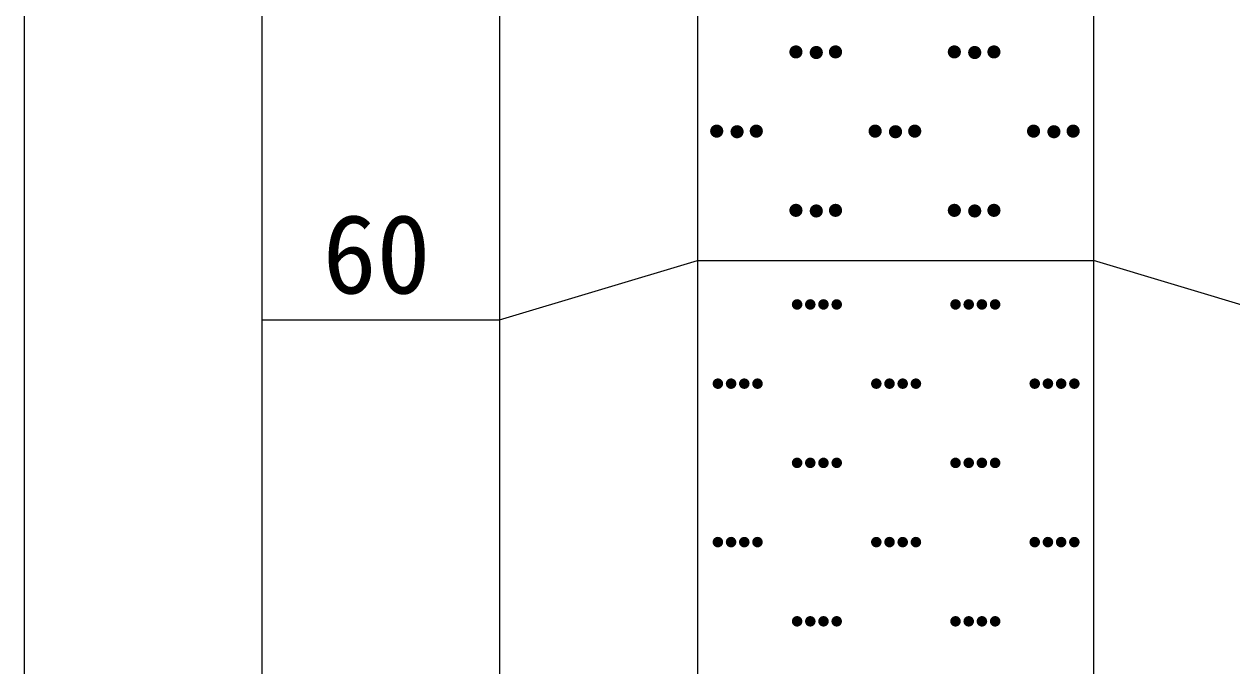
# Model space of a CAD drawing. Header units: inches. Extents: x -27 to 109, y -598 to 26.
# Drawn here: x 14.68 to 20.78, y -288.5 to -285.26 of the extents above; entities that cross this region are included whole.
import ezdxf

# ---------------------------------------------------------------- set-up
doc = ezdxf.new("R2010")
doc.units = ezdxf.units.IN
doc.header["$MEASUREMENT"] = 0
doc.layers.get('0').update_dxf_attribs({"lineweight": 0})
doc.styles.add('宋体', font='')
doc.styles.get('宋体').set_extended_font_data('宋体')

# ---------------------------------------------------------------- blocks, each defined once
blk = doc.blocks.new('lr_block_49')
at = {"true_color": 0x000000}
for points in [[(18.611, -285.4094), (18.6122, -285.4007), (18.611, -285.392), (18.6078, -285.384), (18.6025, -285.3771), (18.5955, -285.3718), (18.5875, -285.3686), (18.5789, -285.3673), (18.5702, -285.3686), (18.5622, -285.3718), (18.5553, -285.3771), (18.5499, -285.384), (18.5467, -285.392), (18.5455, -285.4007), (18.5467, -285.4094), (18.5499, -285.4173), (18.5553, -285.4243), (18.5622, -285.4296), (18.5702, -285.4328), (18.5789, -285.434), (18.5875, -285.4328), (18.5955, -285.4296), (18.6025, -285.4243), (18.6078, -285.4173)], [(18.7138, -285.4124), (18.715, -285.4038), (18.7138, -285.3951), (18.7106, -285.3871), (18.7053, -285.3802), (18.6983, -285.3748), (18.6903, -285.3716), (18.6817, -285.3704), (18.673, -285.3716), (18.665, -285.3748), (18.6581, -285.3802), (18.6527, -285.3871), (18.6495, -285.3951), (18.6483, -285.4038), (18.6495, -285.4124), (18.6527, -285.4204), (18.6581, -285.4273), (18.665, -285.4327), (18.673, -285.4359), (18.6817, -285.4371), (18.6903, -285.4359), (18.6983, -285.4327), (18.7053, -285.4273), (18.7106, -285.4204)], [(18.8109, -285.4094), (18.8121, -285.4007), (18.8109, -285.392), (18.8077, -285.384), (18.8023, -285.3771), (18.7954, -285.3718), (18.7874, -285.3686), (18.7787, -285.3673), (18.7701, -285.3686), (18.7621, -285.3718), (18.7551, -285.3771), (18.7498, -285.384), (18.7466, -285.392), (18.7454, -285.4007), (18.7466, -285.4094), (18.7498, -285.4173), (18.7551, -285.4243), (18.7621, -285.4296), (18.7701, -285.4328), (18.7787, -285.434), (18.7874, -285.4328), (18.7954, -285.4296), (18.8023, -285.4243), (18.8077, -285.4173)], [(19.411, -285.4094), (19.4122, -285.4007), (19.411, -285.392), (19.4078, -285.384), (19.4025, -285.3771), (19.3955, -285.3718), (19.3875, -285.3686), (19.3789, -285.3673), (19.3702, -285.3686), (19.3622, -285.3718), (19.3553, -285.3771), (19.3499, -285.384), (19.3467, -285.392), (19.3455, -285.4007), (19.3467, -285.4094), (19.3499, -285.4173), (19.3553, -285.4243), (19.3622, -285.4296), (19.3702, -285.4328), (19.3789, -285.434), (19.3875, -285.4328), (19.3955, -285.4296), (19.4025, -285.4243), (19.4078, -285.4173)], [(19.5138, -285.4124), (19.515, -285.4038), (19.5138, -285.3951), (19.5106, -285.3871), (19.5053, -285.3802), (19.4983, -285.3748), (19.4903, -285.3716), (19.4817, -285.3704), (19.473, -285.3716), (19.465, -285.3748), (19.4581, -285.3802), (19.4527, -285.3871), (19.4495, -285.3951), (19.4483, -285.4038), (19.4495, -285.4124), (19.4527, -285.4204), (19.4581, -285.4273), (19.465, -285.4327), (19.473, -285.4359), (19.4817, -285.4371), (19.4903, -285.4359), (19.4983, -285.4327), (19.5053, -285.4273), (19.5106, -285.4204)], [(19.6109, -285.4094), (19.6121, -285.4007), (19.6109, -285.392), (19.6077, -285.384), (19.6023, -285.3771), (19.5954, -285.3718), (19.5874, -285.3686), (19.5787, -285.3673), (19.5701, -285.3686), (19.5621, -285.3718), (19.5551, -285.3771), (19.5498, -285.384), (19.5466, -285.392), (19.5454, -285.4007), (19.5466, -285.4094), (19.5498, -285.4173), (19.5551, -285.4243), (19.5621, -285.4296), (19.5701, -285.4328), (19.5787, -285.434), (19.5874, -285.4328), (19.5954, -285.4296), (19.6023, -285.4243), (19.6077, -285.4173)], [(18.211, -285.8093), (18.2122, -285.8007), (18.211, -285.792), (18.2078, -285.784), (18.2025, -285.7771), (18.1955, -285.7717), (18.1875, -285.7686), (18.1789, -285.7674), (18.1702, -285.7686), (18.1622, -285.7717), (18.1553, -285.7771), (18.1499, -285.784), (18.1467, -285.792), (18.1455, -285.8007), (18.1467, -285.8093), (18.1499, -285.8173), (18.1553, -285.8243), (18.1622, -285.8296), (18.1702, -285.8328), (18.1789, -285.834), (18.1875, -285.8328), (18.1955, -285.8296), (18.2025, -285.8243), (18.2078, -285.8173)], [(18.3138, -285.8124), (18.315, -285.8037), (18.3138, -285.7951), (18.3106, -285.7871), (18.3053, -285.7801), (18.2983, -285.7748), (18.2903, -285.7716), (18.2817, -285.7704), (18.273, -285.7716), (18.265, -285.7748), (18.2581, -285.7801), (18.2527, -285.7871), (18.2495, -285.7951), (18.2483, -285.8037), (18.2495, -285.8124), (18.2527, -285.8204), (18.2581, -285.8274), (18.265, -285.8327), (18.273, -285.8359), (18.2817, -285.8371), (18.2903, -285.8359), (18.2983, -285.8327), (18.3053, -285.8274), (18.3106, -285.8204)], [(18.4109, -285.8093), (18.4121, -285.8007), (18.4109, -285.792), (18.4077, -285.784), (18.4023, -285.7771), (18.3954, -285.7717), (18.3874, -285.7686), (18.3787, -285.7674), (18.3701, -285.7686), (18.3621, -285.7717), (18.3551, -285.7771), (18.3498, -285.784), (18.3466, -285.792), (18.3454, -285.8007), (18.3466, -285.8093), (18.3498, -285.8173), (18.3551, -285.8243), (18.3621, -285.8296), (18.3701, -285.8328), (18.3787, -285.834), (18.3874, -285.8328), (18.3954, -285.8296), (18.4023, -285.8243), (18.4077, -285.8173)], [(19.011, -285.8093), (19.0122, -285.8007), (19.011, -285.792), (19.0078, -285.784), (19.0025, -285.7771), (18.9955, -285.7717), (18.9875, -285.7686), (18.9789, -285.7674), (18.9702, -285.7686), (18.9622, -285.7717), (18.9553, -285.7771), (18.9499, -285.784), (18.9467, -285.792), (18.9455, -285.8007), (18.9467, -285.8093), (18.9499, -285.8173), (18.9553, -285.8243), (18.9622, -285.8296), (18.9702, -285.8328), (18.9789, -285.834), (18.9875, -285.8328), (18.9955, -285.8296), (19.0025, -285.8243), (19.0078, -285.8173)], [(19.1138, -285.8124), (19.115, -285.8037), (19.1138, -285.7951), (19.1106, -285.7871), (19.1053, -285.7801), (19.0983, -285.7748), (19.0903, -285.7716), (19.0817, -285.7704), (19.073, -285.7716), (19.065, -285.7748), (19.0581, -285.7801), (19.0527, -285.7871), (19.0495, -285.7951), (19.0483, -285.8037), (19.0495, -285.8124), (19.0527, -285.8204), (19.0581, -285.8274), (19.065, -285.8327), (19.073, -285.8359), (19.0817, -285.8371), (19.0903, -285.8359), (19.0983, -285.8327), (19.1053, -285.8274), (19.1106, -285.8204)], [(19.2109, -285.8093), (19.2121, -285.8007), (19.2109, -285.792), (19.2077, -285.784), (19.2023, -285.7771), (19.1954, -285.7717), (19.1874, -285.7686), (19.1787, -285.7674), (19.1701, -285.7686), (19.1621, -285.7717), (19.1551, -285.7771), (19.1498, -285.784), (19.1466, -285.792), (19.1454, -285.8007), (19.1466, -285.8093), (19.1498, -285.8173), (19.1551, -285.8243), (19.1621, -285.8296), (19.1701, -285.8328), (19.1787, -285.834), (19.1874, -285.8328), (19.1954, -285.8296), (19.2023, -285.8243), (19.2077, -285.8173)], [(19.811, -285.8093), (19.8122, -285.8007), (19.811, -285.792), (19.8078, -285.784), (19.8025, -285.7771), (19.7955, -285.7717), (19.7875, -285.7686), (19.7789, -285.7674), (19.7702, -285.7686), (19.7622, -285.7717), (19.7553, -285.7771), (19.7499, -285.784), (19.7467, -285.792), (19.7455, -285.8007), (19.7467, -285.8093), (19.7499, -285.8173), (19.7553, -285.8243), (19.7622, -285.8296), (19.7702, -285.8328), (19.7789, -285.834), (19.7875, -285.8328), (19.7955, -285.8296), (19.8025, -285.8243), (19.8078, -285.8173)], [(19.9138, -285.8124), (19.915, -285.8037), (19.9138, -285.7951), (19.9106, -285.7871), (19.9053, -285.7801), (19.8983, -285.7748), (19.8903, -285.7716), (19.8817, -285.7704), (19.873, -285.7716), (19.865, -285.7748), (19.8581, -285.7801), (19.8527, -285.7871), (19.8495, -285.7951), (19.8483, -285.8037), (19.8495, -285.8124), (19.8527, -285.8204), (19.8581, -285.8274), (19.865, -285.8327), (19.873, -285.8359), (19.8817, -285.8371), (19.8903, -285.8359), (19.8983, -285.8327), (19.9053, -285.8274), (19.9106, -285.8204)], [(20.0109, -285.8093), (20.0121, -285.8007), (20.0109, -285.792), (20.0077, -285.784), (20.0023, -285.7771), (19.9954, -285.7717), (19.9874, -285.7686), (19.9787, -285.7674), (19.9701, -285.7686), (19.9621, -285.7717), (19.9551, -285.7771), (19.9498, -285.784), (19.9466, -285.792), (19.9454, -285.8007), (19.9466, -285.8093), (19.9498, -285.8173), (19.9551, -285.8243), (19.9621, -285.8296), (19.9701, -285.8328), (19.9787, -285.834), (19.9874, -285.8328), (19.9954, -285.8296), (20.0023, -285.8243), (20.0077, -285.8173)], [(18.611, -286.2093), (18.6122, -286.2007), (18.611, -286.192), (18.6078, -286.184), (18.6025, -286.1771), (18.5955, -286.1717), (18.5875, -286.1685), (18.5789, -286.1673), (18.5702, -286.1685), (18.5622, -286.1717), (18.5553, -286.1771), (18.5499, -286.184), (18.5467, -286.192), (18.5455, -286.2007), (18.5467, -286.2093), (18.5499, -286.2174), (18.5553, -286.2243), (18.5622, -286.2296), (18.5702, -286.2328), (18.5789, -286.234), (18.5875, -286.2328), (18.5955, -286.2296), (18.6025, -286.2243), (18.6078, -286.2174)], [(18.7138, -286.2124), (18.715, -286.2038), (18.7138, -286.1951), (18.7106, -286.1871), (18.7053, -286.1802), (18.6983, -286.1748), (18.6903, -286.1716), (18.6817, -286.1704), (18.673, -286.1716), (18.665, -286.1748), (18.6581, -286.1802), (18.6527, -286.1871), (18.6495, -286.1951), (18.6483, -286.2038), (18.6495, -286.2124), (18.6527, -286.2204), (18.6581, -286.2274), (18.665, -286.2327), (18.673, -286.2359), (18.6817, -286.2371), (18.6903, -286.2359), (18.6983, -286.2327), (18.7053, -286.2274), (18.7106, -286.2204)], [(18.8109, -286.2093), (18.8121, -286.2007), (18.8109, -286.192), (18.8077, -286.184), (18.8023, -286.1771), (18.7954, -286.1717), (18.7874, -286.1685), (18.7787, -286.1673), (18.7701, -286.1685), (18.7621, -286.1717), (18.7551, -286.1771), (18.7498, -286.184), (18.7466, -286.192), (18.7454, -286.2007), (18.7466, -286.2093), (18.7498, -286.2174), (18.7551, -286.2243), (18.7621, -286.2296), (18.7701, -286.2328), (18.7787, -286.234), (18.7874, -286.2328), (18.7954, -286.2296), (18.8023, -286.2243), (18.8077, -286.2174)], [(19.411, -286.2093), (19.4122, -286.2007), (19.411, -286.192), (19.4078, -286.184), (19.4025, -286.1771), (19.3955, -286.1717), (19.3875, -286.1685), (19.3789, -286.1673), (19.3702, -286.1685), (19.3622, -286.1717), (19.3553, -286.1771), (19.3499, -286.184), (19.3467, -286.192), (19.3455, -286.2007), (19.3467, -286.2093), (19.3499, -286.2174), (19.3553, -286.2243), (19.3622, -286.2296), (19.3702, -286.2328), (19.3789, -286.234), (19.3875, -286.2328), (19.3955, -286.2296), (19.4025, -286.2243), (19.4078, -286.2174)], [(19.5138, -286.2124), (19.515, -286.2038), (19.5138, -286.1951), (19.5106, -286.1871), (19.5053, -286.1802), (19.4983, -286.1748), (19.4903, -286.1716), (19.4817, -286.1704), (19.473, -286.1716), (19.465, -286.1748), (19.4581, -286.1802), (19.4527, -286.1871), (19.4495, -286.1951), (19.4483, -286.2038), (19.4495, -286.2124), (19.4527, -286.2204), (19.4581, -286.2274), (19.465, -286.2327), (19.473, -286.2359), (19.4817, -286.2371), (19.4903, -286.2359), (19.4983, -286.2327), (19.5053, -286.2274), (19.5106, -286.2204)], [(19.6109, -286.2093), (19.6121, -286.2007), (19.6109, -286.192), (19.6077, -286.184), (19.6023, -286.1771), (19.5954, -286.1717), (19.5874, -286.1685), (19.5787, -286.1673), (19.5701, -286.1685), (19.5621, -286.1717), (19.5551, -286.1771), (19.5498, -286.184), (19.5466, -286.192), (19.5454, -286.2007), (19.5466, -286.2093), (19.5498, -286.2174), (19.5551, -286.2243), (19.5621, -286.2296), (19.5701, -286.2328), (19.5787, -286.234), (19.5874, -286.2328), (19.5954, -286.2296), (19.6023, -286.2243), (19.6077, -286.2174)]]:
    blk.add_hatch(color=18, dxfattribs=at).paths.add_polyline_path(points, flags=17)
blk = doc.blocks.new('lr_block_50')
at = {"true_color": 0x000000}
for points in [[(18.6105, -286.6826), (18.6114, -286.6757), (18.6105, -286.6687), (18.6078, -286.6623), (18.6035, -286.6569), (18.5981, -286.6526), (18.5917, -286.6499), (18.5847, -286.649), (18.5778, -286.6499), (18.5714, -286.6526), (18.5659, -286.6569), (18.5617, -286.6623), (18.559, -286.6687), (18.5581, -286.6757), (18.559, -286.6826), (18.5617, -286.689), (18.5659, -286.6945), (18.5714, -286.6988), (18.5778, -286.7014), (18.5847, -286.7024), (18.5917, -286.7014), (18.5981, -286.6988), (18.6035, -286.6945), (18.6078, -286.689)], [(18.6771, -286.6826), (18.6781, -286.6757), (18.6771, -286.6687), (18.6745, -286.6623), (18.6702, -286.6569), (18.6647, -286.6526), (18.6583, -286.6499), (18.6514, -286.649), (18.6445, -286.6499), (18.6381, -286.6526), (18.6326, -286.6569), (18.6283, -286.6623), (18.6257, -286.6687), (18.6247, -286.6757), (18.6257, -286.6826), (18.6283, -286.689), (18.6326, -286.6945), (18.6381, -286.6988), (18.6445, -286.7014), (18.6514, -286.7024), (18.6583, -286.7014), (18.6647, -286.6988), (18.6702, -286.6945), (18.6745, -286.689)], [(18.7438, -286.6826), (18.7447, -286.6757), (18.7438, -286.6687), (18.7411, -286.6623), (18.7369, -286.6569), (18.7314, -286.6526), (18.725, -286.6499), (18.7181, -286.649), (18.7111, -286.6499), (18.7047, -286.6526), (18.6993, -286.6569), (18.695, -286.6623), (18.6923, -286.6687), (18.6914, -286.6757), (18.6923, -286.6826), (18.695, -286.689), (18.6993, -286.6945), (18.7047, -286.6988), (18.7111, -286.7014), (18.7181, -286.7024), (18.725, -286.7014), (18.7314, -286.6988), (18.7369, -286.6945), (18.7411, -286.689)], [(18.8105, -286.6826), (18.8114, -286.6757), (18.8105, -286.6687), (18.8078, -286.6623), (18.8035, -286.6569), (18.7981, -286.6526), (18.7917, -286.6499), (18.7847, -286.649), (18.7778, -286.6499), (18.7714, -286.6526), (18.7659, -286.6569), (18.7617, -286.6623), (18.759, -286.6687), (18.7581, -286.6757), (18.759, -286.6826), (18.7617, -286.689), (18.7659, -286.6945), (18.7714, -286.6988), (18.7778, -286.7014), (18.7847, -286.7024), (18.7917, -286.7014), (18.7981, -286.6988), (18.8035, -286.6945), (18.8078, -286.689)], [(19.4105, -286.6826), (19.4114, -286.6757), (19.4105, -286.6687), (19.4078, -286.6623), (19.4035, -286.6569), (19.3981, -286.6526), (19.3917, -286.6499), (19.3847, -286.649), (19.3778, -286.6499), (19.3714, -286.6526), (19.3659, -286.6569), (19.3617, -286.6623), (19.359, -286.6687), (19.3581, -286.6757), (19.359, -286.6826), (19.3617, -286.689), (19.3659, -286.6945), (19.3714, -286.6988), (19.3778, -286.7014), (19.3847, -286.7024), (19.3917, -286.7014), (19.3981, -286.6988), (19.4035, -286.6945), (19.4078, -286.689)], [(19.4771, -286.6826), (19.4781, -286.6757), (19.4771, -286.6687), (19.4745, -286.6623), (19.4702, -286.6569), (19.4647, -286.6526), (19.4583, -286.6499), (19.4514, -286.649), (19.4445, -286.6499), (19.4381, -286.6526), (19.4326, -286.6569), (19.4283, -286.6623), (19.4257, -286.6687), (19.4247, -286.6757), (19.4257, -286.6826), (19.4283, -286.689), (19.4326, -286.6945), (19.4381, -286.6988), (19.4445, -286.7014), (19.4514, -286.7024), (19.4583, -286.7014), (19.4647, -286.6988), (19.4702, -286.6945), (19.4745, -286.689)], [(19.5438, -286.6826), (19.5447, -286.6757), (19.5438, -286.6687), (19.5411, -286.6623), (19.5369, -286.6569), (19.5314, -286.6526), (19.525, -286.6499), (19.5181, -286.649), (19.5111, -286.6499), (19.5047, -286.6526), (19.4993, -286.6569), (19.495, -286.6623), (19.4923, -286.6687), (19.4914, -286.6757), (19.4923, -286.6826), (19.495, -286.689), (19.4993, -286.6945), (19.5047, -286.6988), (19.5111, -286.7014), (19.5181, -286.7024), (19.525, -286.7014), (19.5314, -286.6988), (19.5369, -286.6945), (19.5411, -286.689)], [(19.6105, -286.6826), (19.6114, -286.6757), (19.6105, -286.6687), (19.6078, -286.6623), (19.6035, -286.6569), (19.5981, -286.6526), (19.5917, -286.6499), (19.5847, -286.649), (19.5778, -286.6499), (19.5714, -286.6526), (19.5659, -286.6569), (19.5617, -286.6623), (19.559, -286.6687), (19.5581, -286.6757), (19.559, -286.6826), (19.5617, -286.689), (19.5659, -286.6945), (19.5714, -286.6988), (19.5778, -286.7014), (19.5847, -286.7024), (19.5917, -286.7014), (19.5981, -286.6988), (19.6035, -286.6945), (19.6078, -286.689)], [(18.2105, -287.0826), (18.2114, -287.0757), (18.2105, -287.0688), (18.2078, -287.0623), (18.2035, -287.0569), (18.1981, -287.0526), (18.1917, -287.05), (18.1847, -287.049), (18.1778, -287.05), (18.1714, -287.0526), (18.1659, -287.0569), (18.1617, -287.0623), (18.159, -287.0688), (18.1581, -287.0757), (18.159, -287.0826), (18.1617, -287.089), (18.1659, -287.0945), (18.1714, -287.0987), (18.1778, -287.1014), (18.1847, -287.1023), (18.1917, -287.1014), (18.1981, -287.0987), (18.2035, -287.0945), (18.2078, -287.089)], [(18.2771, -287.0826), (18.2781, -287.0757), (18.2771, -287.0688), (18.2745, -287.0623), (18.2702, -287.0569), (18.2647, -287.0526), (18.2583, -287.05), (18.2514, -287.049), (18.2445, -287.05), (18.2381, -287.0526), (18.2326, -287.0569), (18.2283, -287.0623), (18.2257, -287.0688), (18.2247, -287.0757), (18.2257, -287.0826), (18.2283, -287.089), (18.2326, -287.0945), (18.2381, -287.0987), (18.2445, -287.1014), (18.2514, -287.1023), (18.2583, -287.1014), (18.2647, -287.0987), (18.2702, -287.0945), (18.2745, -287.089)], [(18.3438, -287.0826), (18.3447, -287.0757), (18.3438, -287.0688), (18.3411, -287.0623), (18.3369, -287.0569), (18.3314, -287.0526), (18.325, -287.05), (18.3181, -287.049), (18.3111, -287.05), (18.3047, -287.0526), (18.2993, -287.0569), (18.295, -287.0623), (18.2923, -287.0688), (18.2914, -287.0757), (18.2923, -287.0826), (18.295, -287.089), (18.2993, -287.0945), (18.3047, -287.0987), (18.3111, -287.1014), (18.3181, -287.1023), (18.325, -287.1014), (18.3314, -287.0987), (18.3369, -287.0945), (18.3411, -287.089)], [(18.4105, -287.0826), (18.4114, -287.0757), (18.4105, -287.0688), (18.4078, -287.0623), (18.4035, -287.0569), (18.3981, -287.0526), (18.3917, -287.05), (18.3847, -287.049), (18.3778, -287.05), (18.3714, -287.0526), (18.3659, -287.0569), (18.3617, -287.0623), (18.359, -287.0688), (18.3581, -287.0757), (18.359, -287.0826), (18.3617, -287.089), (18.3659, -287.0945), (18.3714, -287.0987), (18.3778, -287.1014), (18.3847, -287.1023), (18.3917, -287.1014), (18.3981, -287.0987), (18.4035, -287.0945), (18.4078, -287.089)], [(19.0105, -287.0826), (19.0114, -287.0757), (19.0105, -287.0688), (19.0078, -287.0623), (19.0035, -287.0569), (18.9981, -287.0526), (18.9917, -287.05), (18.9847, -287.049), (18.9778, -287.05), (18.9714, -287.0526), (18.9659, -287.0569), (18.9617, -287.0623), (18.959, -287.0688), (18.9581, -287.0757), (18.959, -287.0826), (18.9617, -287.089), (18.9659, -287.0945), (18.9714, -287.0987), (18.9778, -287.1014), (18.9847, -287.1023), (18.9917, -287.1014), (18.9981, -287.0987), (19.0035, -287.0945), (19.0078, -287.089)], [(19.0771, -287.0826), (19.0781, -287.0757), (19.0771, -287.0688), (19.0745, -287.0623), (19.0702, -287.0569), (19.0647, -287.0526), (19.0583, -287.05), (19.0514, -287.049), (19.0445, -287.05), (19.0381, -287.0526), (19.0326, -287.0569), (19.0283, -287.0623), (19.0257, -287.0688), (19.0247, -287.0757), (19.0257, -287.0826), (19.0283, -287.089), (19.0326, -287.0945), (19.0381, -287.0987), (19.0445, -287.1014), (19.0514, -287.1023), (19.0583, -287.1014), (19.0647, -287.0987), (19.0702, -287.0945), (19.0745, -287.089)], [(19.1438, -287.0826), (19.1447, -287.0757), (19.1438, -287.0688), (19.1411, -287.0623), (19.1369, -287.0569), (19.1314, -287.0526), (19.125, -287.05), (19.1181, -287.049), (19.1111, -287.05), (19.1047, -287.0526), (19.0993, -287.0569), (19.095, -287.0623), (19.0923, -287.0688), (19.0914, -287.0757), (19.0923, -287.0826), (19.095, -287.089), (19.0993, -287.0945), (19.1047, -287.0987), (19.1111, -287.1014), (19.1181, -287.1023), (19.125, -287.1014), (19.1314, -287.0987), (19.1369, -287.0945), (19.1411, -287.089)], [(19.2105, -287.0826), (19.2114, -287.0757), (19.2105, -287.0688), (19.2078, -287.0623), (19.2035, -287.0569), (19.1981, -287.0526), (19.1917, -287.05), (19.1847, -287.049), (19.1778, -287.05), (19.1714, -287.0526), (19.1659, -287.0569), (19.1617, -287.0623), (19.159, -287.0688), (19.1581, -287.0757), (19.159, -287.0826), (19.1617, -287.089), (19.1659, -287.0945), (19.1714, -287.0987), (19.1778, -287.1014), (19.1847, -287.1023), (19.1917, -287.1014), (19.1981, -287.0987), (19.2035, -287.0945), (19.2078, -287.089)], [(19.8105, -287.0826), (19.8114, -287.0757), (19.8105, -287.0688), (19.8078, -287.0623), (19.8035, -287.0569), (19.7981, -287.0526), (19.7917, -287.05), (19.7847, -287.049), (19.7778, -287.05), (19.7714, -287.0526), (19.7659, -287.0569), (19.7617, -287.0623), (19.759, -287.0688), (19.7581, -287.0757), (19.759, -287.0826), (19.7617, -287.089), (19.7659, -287.0945), (19.7714, -287.0987), (19.7778, -287.1014), (19.7847, -287.1023), (19.7917, -287.1014), (19.7981, -287.0987), (19.8035, -287.0945), (19.8078, -287.089)], [(19.8771, -287.0826), (19.8781, -287.0757), (19.8771, -287.0688), (19.8745, -287.0623), (19.8702, -287.0569), (19.8647, -287.0526), (19.8583, -287.05), (19.8514, -287.049), (19.8445, -287.05), (19.8381, -287.0526), (19.8326, -287.0569), (19.8283, -287.0623), (19.8257, -287.0688), (19.8247, -287.0757), (19.8257, -287.0826), (19.8283, -287.089), (19.8326, -287.0945), (19.8381, -287.0987), (19.8445, -287.1014), (19.8514, -287.1023), (19.8583, -287.1014), (19.8647, -287.0987), (19.8702, -287.0945), (19.8745, -287.089)], [(19.9438, -287.0826), (19.9447, -287.0757), (19.9438, -287.0688), (19.9411, -287.0623), (19.9369, -287.0569), (19.9314, -287.0526), (19.925, -287.05), (19.9181, -287.049), (19.9111, -287.05), (19.9047, -287.0526), (19.8993, -287.0569), (19.895, -287.0623), (19.8923, -287.0688), (19.8914, -287.0757), (19.8923, -287.0826), (19.895, -287.089), (19.8993, -287.0945), (19.9047, -287.0987), (19.9111, -287.1014), (19.9181, -287.1023), (19.925, -287.1014), (19.9314, -287.0987), (19.9369, -287.0945), (19.9411, -287.089)], [(20.0105, -287.0826), (20.0114, -287.0757), (20.0105, -287.0688), (20.0078, -287.0623), (20.0035, -287.0569), (19.9981, -287.0526), (19.9917, -287.05), (19.9847, -287.049), (19.9778, -287.05), (19.9714, -287.0526), (19.9659, -287.0569), (19.9617, -287.0623), (19.959, -287.0688), (19.9581, -287.0757), (19.959, -287.0826), (19.9617, -287.089), (19.9659, -287.0945), (19.9714, -287.0987), (19.9778, -287.1014), (19.9847, -287.1023), (19.9917, -287.1014), (19.9981, -287.0987), (20.0035, -287.0945), (20.0078, -287.089)], [(18.6105, -287.4826), (18.6114, -287.4757), (18.6105, -287.4688), (18.6078, -287.4624), (18.6035, -287.4569), (18.5981, -287.4526), (18.5917, -287.45), (18.5847, -287.449), (18.5778, -287.45), (18.5714, -287.4526), (18.5659, -287.4569), (18.5617, -287.4624), (18.559, -287.4688), (18.5581, -287.4757), (18.559, -287.4826), (18.5617, -287.489), (18.5659, -287.4945), (18.5714, -287.4987), (18.5778, -287.5014), (18.5847, -287.5023), (18.5917, -287.5014), (18.5981, -287.4987), (18.6035, -287.4945), (18.6078, -287.489)], [(18.6771, -287.4826), (18.6781, -287.4757), (18.6771, -287.4688), (18.6745, -287.4624), (18.6702, -287.4569), (18.6647, -287.4526), (18.6583, -287.45), (18.6514, -287.449), (18.6445, -287.45), (18.6381, -287.4526), (18.6326, -287.4569), (18.6283, -287.4624), (18.6257, -287.4688), (18.6247, -287.4757), (18.6257, -287.4826), (18.6283, -287.489), (18.6326, -287.4945), (18.6381, -287.4987), (18.6445, -287.5014), (18.6514, -287.5023), (18.6583, -287.5014), (18.6647, -287.4987), (18.6702, -287.4945), (18.6745, -287.489)], [(18.7438, -287.4826), (18.7447, -287.4757), (18.7438, -287.4688), (18.7411, -287.4624), (18.7369, -287.4569), (18.7314, -287.4526), (18.725, -287.45), (18.7181, -287.449), (18.7111, -287.45), (18.7047, -287.4526), (18.6993, -287.4569), (18.695, -287.4624), (18.6923, -287.4688), (18.6914, -287.4757), (18.6923, -287.4826), (18.695, -287.489), (18.6993, -287.4945), (18.7047, -287.4987), (18.7111, -287.5014), (18.7181, -287.5023), (18.725, -287.5014), (18.7314, -287.4987), (18.7369, -287.4945), (18.7411, -287.489)], [(18.8105, -287.4826), (18.8114, -287.4757), (18.8105, -287.4688), (18.8078, -287.4624), (18.8035, -287.4569), (18.7981, -287.4526), (18.7917, -287.45), (18.7847, -287.449), (18.7778, -287.45), (18.7714, -287.4526), (18.7659, -287.4569), (18.7617, -287.4624), (18.759, -287.4688), (18.7581, -287.4757), (18.759, -287.4826), (18.7617, -287.489), (18.7659, -287.4945), (18.7714, -287.4987), (18.7778, -287.5014), (18.7847, -287.5023), (18.7917, -287.5014), (18.7981, -287.4987), (18.8035, -287.4945), (18.8078, -287.489)], [(19.4105, -287.4826), (19.4114, -287.4757), (19.4105, -287.4688), (19.4078, -287.4624), (19.4035, -287.4569), (19.3981, -287.4526), (19.3917, -287.45), (19.3847, -287.449), (19.3778, -287.45), (19.3714, -287.4526), (19.3659, -287.4569), (19.3617, -287.4624), (19.359, -287.4688), (19.3581, -287.4757), (19.359, -287.4826), (19.3617, -287.489), (19.3659, -287.4945), (19.3714, -287.4987), (19.3778, -287.5014), (19.3847, -287.5023), (19.3917, -287.5014), (19.3981, -287.4987), (19.4035, -287.4945), (19.4078, -287.489)], [(19.4771, -287.4826), (19.4781, -287.4757), (19.4771, -287.4688), (19.4745, -287.4624), (19.4702, -287.4569), (19.4647, -287.4526), (19.4583, -287.45), (19.4514, -287.449), (19.4445, -287.45), (19.4381, -287.4526), (19.4326, -287.4569), (19.4283, -287.4624), (19.4257, -287.4688), (19.4247, -287.4757), (19.4257, -287.4826), (19.4283, -287.489), (19.4326, -287.4945), (19.4381, -287.4987), (19.4445, -287.5014), (19.4514, -287.5023), (19.4583, -287.5014), (19.4647, -287.4987), (19.4702, -287.4945), (19.4745, -287.489)], [(19.5438, -287.4826), (19.5447, -287.4757), (19.5438, -287.4688), (19.5411, -287.4624), (19.5369, -287.4569), (19.5314, -287.4526), (19.525, -287.45), (19.5181, -287.449), (19.5111, -287.45), (19.5047, -287.4526), (19.4993, -287.4569), (19.495, -287.4624), (19.4923, -287.4688), (19.4914, -287.4757), (19.4923, -287.4826), (19.495, -287.489), (19.4993, -287.4945), (19.5047, -287.4987), (19.5111, -287.5014), (19.5181, -287.5023), (19.525, -287.5014), (19.5314, -287.4987), (19.5369, -287.4945), (19.5411, -287.489)], [(19.6105, -287.4826), (19.6114, -287.4757), (19.6105, -287.4688), (19.6078, -287.4624), (19.6035, -287.4569), (19.5981, -287.4526), (19.5917, -287.45), (19.5847, -287.449), (19.5778, -287.45), (19.5714, -287.4526), (19.5659, -287.4569), (19.5617, -287.4624), (19.559, -287.4688), (19.5581, -287.4757), (19.559, -287.4826), (19.5617, -287.489), (19.5659, -287.4945), (19.5714, -287.4987), (19.5778, -287.5014), (19.5847, -287.5023), (19.5917, -287.5014), (19.5981, -287.4987), (19.6035, -287.4945), (19.6078, -287.489)], [(18.2105, -287.8826), (18.2114, -287.8757), (18.2105, -287.8687), (18.2078, -287.8623), (18.2035, -287.8569), (18.1981, -287.8526), (18.1917, -287.8499), (18.1847, -287.849), (18.1778, -287.8499), (18.1714, -287.8526), (18.1659, -287.8569), (18.1617, -287.8623), (18.159, -287.8687), (18.1581, -287.8757), (18.159, -287.8826), (18.1617, -287.889), (18.1659, -287.8945), (18.1714, -287.8988), (18.1778, -287.9014), (18.1847, -287.9024), (18.1917, -287.9014), (18.1981, -287.8988), (18.2035, -287.8945), (18.2078, -287.889)], [(18.2771, -287.8826), (18.2781, -287.8757), (18.2771, -287.8687), (18.2745, -287.8623), (18.2702, -287.8569), (18.2647, -287.8526), (18.2583, -287.8499), (18.2514, -287.849), (18.2445, -287.8499), (18.2381, -287.8526), (18.2326, -287.8569), (18.2283, -287.8623), (18.2257, -287.8687), (18.2247, -287.8757), (18.2257, -287.8826), (18.2283, -287.889), (18.2326, -287.8945), (18.2381, -287.8988), (18.2445, -287.9014), (18.2514, -287.9024), (18.2583, -287.9014), (18.2647, -287.8988), (18.2702, -287.8945), (18.2745, -287.889)], [(18.3438, -287.8826), (18.3447, -287.8757), (18.3438, -287.8687), (18.3411, -287.8623), (18.3369, -287.8569), (18.3314, -287.8526), (18.325, -287.8499), (18.3181, -287.849), (18.3111, -287.8499), (18.3047, -287.8526), (18.2993, -287.8569), (18.295, -287.8623), (18.2923, -287.8687), (18.2914, -287.8757), (18.2923, -287.8826), (18.295, -287.889), (18.2993, -287.8945), (18.3047, -287.8988), (18.3111, -287.9014), (18.3181, -287.9024), (18.325, -287.9014), (18.3314, -287.8988), (18.3369, -287.8945), (18.3411, -287.889)], [(18.4105, -287.8826), (18.4114, -287.8757), (18.4105, -287.8687), (18.4078, -287.8623), (18.4035, -287.8569), (18.3981, -287.8526), (18.3917, -287.8499), (18.3847, -287.849), (18.3778, -287.8499), (18.3714, -287.8526), (18.3659, -287.8569), (18.3617, -287.8623), (18.359, -287.8687), (18.3581, -287.8757), (18.359, -287.8826), (18.3617, -287.889), (18.3659, -287.8945), (18.3714, -287.8988), (18.3778, -287.9014), (18.3847, -287.9024), (18.3917, -287.9014), (18.3981, -287.8988), (18.4035, -287.8945), (18.4078, -287.889)], [(19.0105, -287.8826), (19.0114, -287.8757), (19.0105, -287.8687), (19.0078, -287.8623), (19.0035, -287.8569), (18.9981, -287.8526), (18.9917, -287.8499), (18.9847, -287.849), (18.9778, -287.8499), (18.9714, -287.8526), (18.9659, -287.8569), (18.9617, -287.8623), (18.959, -287.8687), (18.9581, -287.8757), (18.959, -287.8826), (18.9617, -287.889), (18.9659, -287.8945), (18.9714, -287.8988), (18.9778, -287.9014), (18.9847, -287.9024), (18.9917, -287.9014), (18.9981, -287.8988), (19.0035, -287.8945), (19.0078, -287.889)], [(19.0771, -287.8826), (19.0781, -287.8757), (19.0771, -287.8687), (19.0745, -287.8623), (19.0702, -287.8569), (19.0647, -287.8526), (19.0583, -287.8499), (19.0514, -287.849), (19.0445, -287.8499), (19.0381, -287.8526), (19.0326, -287.8569), (19.0283, -287.8623), (19.0257, -287.8687), (19.0247, -287.8757), (19.0257, -287.8826), (19.0283, -287.889), (19.0326, -287.8945), (19.0381, -287.8988), (19.0445, -287.9014), (19.0514, -287.9024), (19.0583, -287.9014), (19.0647, -287.8988), (19.0702, -287.8945), (19.0745, -287.889)], [(19.1438, -287.8826), (19.1447, -287.8757), (19.1438, -287.8687), (19.1411, -287.8623), (19.1369, -287.8569), (19.1314, -287.8526), (19.125, -287.8499), (19.1181, -287.849), (19.1111, -287.8499), (19.1047, -287.8526), (19.0993, -287.8569), (19.095, -287.8623), (19.0923, -287.8687), (19.0914, -287.8757), (19.0923, -287.8826), (19.095, -287.889), (19.0993, -287.8945), (19.1047, -287.8988), (19.1111, -287.9014), (19.1181, -287.9024), (19.125, -287.9014), (19.1314, -287.8988), (19.1369, -287.8945), (19.1411, -287.889)], [(19.2105, -287.8826), (19.2114, -287.8757), (19.2105, -287.8687), (19.2078, -287.8623), (19.2035, -287.8569), (19.1981, -287.8526), (19.1917, -287.8499), (19.1847, -287.849), (19.1778, -287.8499), (19.1714, -287.8526), (19.1659, -287.8569), (19.1617, -287.8623), (19.159, -287.8687), (19.1581, -287.8757), (19.159, -287.8826), (19.1617, -287.889), (19.1659, -287.8945), (19.1714, -287.8988), (19.1778, -287.9014), (19.1847, -287.9024), (19.1917, -287.9014), (19.1981, -287.8988), (19.2035, -287.8945), (19.2078, -287.889)], [(19.8105, -287.8826), (19.8114, -287.8757), (19.8105, -287.8687), (19.8078, -287.8623), (19.8035, -287.8569), (19.7981, -287.8526), (19.7917, -287.8499), (19.7847, -287.849), (19.7778, -287.8499), (19.7714, -287.8526), (19.7659, -287.8569), (19.7617, -287.8623), (19.759, -287.8687), (19.7581, -287.8757), (19.759, -287.8826), (19.7617, -287.889), (19.7659, -287.8945), (19.7714, -287.8988), (19.7778, -287.9014), (19.7847, -287.9024), (19.7917, -287.9014), (19.7981, -287.8988), (19.8035, -287.8945), (19.8078, -287.889)], [(19.8771, -287.8826), (19.8781, -287.8757), (19.8771, -287.8687), (19.8745, -287.8623), (19.8702, -287.8569), (19.8647, -287.8526), (19.8583, -287.8499), (19.8514, -287.849), (19.8445, -287.8499), (19.8381, -287.8526), (19.8326, -287.8569), (19.8283, -287.8623), (19.8257, -287.8687), (19.8247, -287.8757), (19.8257, -287.8826), (19.8283, -287.889), (19.8326, -287.8945), (19.8381, -287.8988), (19.8445, -287.9014), (19.8514, -287.9024), (19.8583, -287.9014), (19.8647, -287.8988), (19.8702, -287.8945), (19.8745, -287.889)], [(19.9438, -287.8826), (19.9447, -287.8757), (19.9438, -287.8687), (19.9411, -287.8623), (19.9369, -287.8569), (19.9314, -287.8526), (19.925, -287.8499), (19.9181, -287.849), (19.9111, -287.8499), (19.9047, -287.8526), (19.8993, -287.8569), (19.895, -287.8623), (19.8923, -287.8687), (19.8914, -287.8757), (19.8923, -287.8826), (19.895, -287.889), (19.8993, -287.8945), (19.9047, -287.8988), (19.9111, -287.9014), (19.9181, -287.9024), (19.925, -287.9014), (19.9314, -287.8988), (19.9369, -287.8945), (19.9411, -287.889)], [(20.0105, -287.8826), (20.0114, -287.8757), (20.0105, -287.8687), (20.0078, -287.8623), (20.0035, -287.8569), (19.9981, -287.8526), (19.9917, -287.8499), (19.9847, -287.849), (19.9778, -287.8499), (19.9714, -287.8526), (19.9659, -287.8569), (19.9617, -287.8623), (19.959, -287.8687), (19.9581, -287.8757), (19.959, -287.8826), (19.9617, -287.889), (19.9659, -287.8945), (19.9714, -287.8988), (19.9778, -287.9014), (19.9847, -287.9024), (19.9917, -287.9014), (19.9981, -287.8988), (20.0035, -287.8945), (20.0078, -287.889)], [(18.6105, -288.2826), (18.6114, -288.2757), (18.6105, -288.2688), (18.6078, -288.2624), (18.6035, -288.2569), (18.5981, -288.2526), (18.5917, -288.25), (18.5847, -288.249), (18.5778, -288.25), (18.5714, -288.2526), (18.5659, -288.2569), (18.5617, -288.2624), (18.559, -288.2688), (18.5581, -288.2757), (18.559, -288.2826), (18.5617, -288.289), (18.5659, -288.2945), (18.5714, -288.2987), (18.5778, -288.3014), (18.5847, -288.3023), (18.5917, -288.3014), (18.5981, -288.2987), (18.6035, -288.2945), (18.6078, -288.289)], [(18.6771, -288.2826), (18.6781, -288.2757), (18.6771, -288.2688), (18.6745, -288.2624), (18.6702, -288.2569), (18.6647, -288.2526), (18.6583, -288.25), (18.6514, -288.249), (18.6445, -288.25), (18.6381, -288.2526), (18.6326, -288.2569), (18.6283, -288.2624), (18.6257, -288.2688), (18.6247, -288.2757), (18.6257, -288.2826), (18.6283, -288.289), (18.6326, -288.2945), (18.6381, -288.2987), (18.6445, -288.3014), (18.6514, -288.3023), (18.6583, -288.3014), (18.6647, -288.2987), (18.6702, -288.2945), (18.6745, -288.289)], [(18.7438, -288.2826), (18.7447, -288.2757), (18.7438, -288.2688), (18.7411, -288.2624), (18.7369, -288.2569), (18.7314, -288.2526), (18.725, -288.25), (18.7181, -288.249), (18.7111, -288.25), (18.7047, -288.2526), (18.6993, -288.2569), (18.695, -288.2624), (18.6923, -288.2688), (18.6914, -288.2757), (18.6923, -288.2826), (18.695, -288.289), (18.6993, -288.2945), (18.7047, -288.2987), (18.7111, -288.3014), (18.7181, -288.3023), (18.725, -288.3014), (18.7314, -288.2987), (18.7369, -288.2945), (18.7411, -288.289)], [(18.8105, -288.2826), (18.8114, -288.2757), (18.8105, -288.2688), (18.8078, -288.2624), (18.8035, -288.2569), (18.7981, -288.2526), (18.7917, -288.25), (18.7847, -288.249), (18.7778, -288.25), (18.7714, -288.2526), (18.7659, -288.2569), (18.7617, -288.2624), (18.759, -288.2688), (18.7581, -288.2757), (18.759, -288.2826), (18.7617, -288.289), (18.7659, -288.2945), (18.7714, -288.2987), (18.7778, -288.3014), (18.7847, -288.3023), (18.7917, -288.3014), (18.7981, -288.2987), (18.8035, -288.2945), (18.8078, -288.289)], [(19.4105, -288.2826), (19.4114, -288.2757), (19.4105, -288.2688), (19.4078, -288.2624), (19.4035, -288.2569), (19.3981, -288.2526), (19.3917, -288.25), (19.3847, -288.249), (19.3778, -288.25), (19.3714, -288.2526), (19.3659, -288.2569), (19.3617, -288.2624), (19.359, -288.2688), (19.3581, -288.2757), (19.359, -288.2826), (19.3617, -288.289), (19.3659, -288.2945), (19.3714, -288.2987), (19.3778, -288.3014), (19.3847, -288.3023), (19.3917, -288.3014), (19.3981, -288.2987), (19.4035, -288.2945), (19.4078, -288.289)], [(19.4771, -288.2826), (19.4781, -288.2757), (19.4771, -288.2688), (19.4745, -288.2624), (19.4702, -288.2569), (19.4647, -288.2526), (19.4583, -288.25), (19.4514, -288.249), (19.4445, -288.25), (19.4381, -288.2526), (19.4326, -288.2569), (19.4283, -288.2624), (19.4257, -288.2688), (19.4247, -288.2757), (19.4257, -288.2826), (19.4283, -288.289), (19.4326, -288.2945), (19.4381, -288.2987), (19.4445, -288.3014), (19.4514, -288.3023), (19.4583, -288.3014), (19.4647, -288.2987), (19.4702, -288.2945), (19.4745, -288.289)], [(19.5438, -288.2826), (19.5447, -288.2757), (19.5438, -288.2688), (19.5411, -288.2624), (19.5369, -288.2569), (19.5314, -288.2526), (19.525, -288.25), (19.5181, -288.249), (19.5111, -288.25), (19.5047, -288.2526), (19.4993, -288.2569), (19.495, -288.2624), (19.4923, -288.2688), (19.4914, -288.2757), (19.4923, -288.2826), (19.495, -288.289), (19.4993, -288.2945), (19.5047, -288.2987), (19.5111, -288.3014), (19.5181, -288.3023), (19.525, -288.3014), (19.5314, -288.2987), (19.5369, -288.2945), (19.5411, -288.289)], [(19.6105, -288.2826), (19.6114, -288.2757), (19.6105, -288.2688), (19.6078, -288.2624), (19.6035, -288.2569), (19.5981, -288.2526), (19.5917, -288.25), (19.5847, -288.249), (19.5778, -288.25), (19.5714, -288.2526), (19.5659, -288.2569), (19.5617, -288.2624), (19.559, -288.2688), (19.5581, -288.2757), (19.559, -288.2826), (19.5617, -288.289), (19.5659, -288.2945), (19.5714, -288.2987), (19.5778, -288.3014), (19.5847, -288.3023), (19.5917, -288.3014), (19.5981, -288.2987), (19.6035, -288.2945), (19.6078, -288.289)]]:
    blk.add_hatch(color=18, dxfattribs=at).paths.add_polyline_path(points, flags=17)

msp = doc.modelspace()

# ---------------------------------------------------------------- linework, layer by layer
at = {"linetype": 'Continuous', "lineweight": 15}
for p, q in [((14.6817, 0.8962), (14.6817, -567.1838)), ((15.8817, 0.8962), (15.8817, -567.1838)), ((17.0817, 0.8962), (17.0817, -567.1838)), ((18.0817, -285.1538), (18.0817, -286.4538)), ((20.0817, -285.1538), (20.0817, -286.4538)), ((17.0817, -286.7538), (18.0817, -286.4538)), ((18.0817, -286.4538), (20.0817, -286.4538)), ((18.0817, -286.4538), (18.0817, -290.9038)), ((21.0817, -286.7538), (20.0817, -286.4538)), ((20.0817, -286.4538), (20.0817, -290.9038)), ((15.8817, -286.7538), (17.0817, -286.7538))]:
    msp.add_line(p, q, dxfattribs=at)

# ---------------------------------------------------------------- block references
at = {"color": 7}
for name in ['lr_block_49', 'lr_block_50']:
    msp.add_blockref(name, (0, 0), dxfattribs=at)

# ---------------------------------------------------------------- texts
at = {"style": '宋体'}
msp.add_text('60', height=0.4, dxfattribs=at).set_placement((16.1891, -286.6204))

doc.saveas('drawing.dxf')
